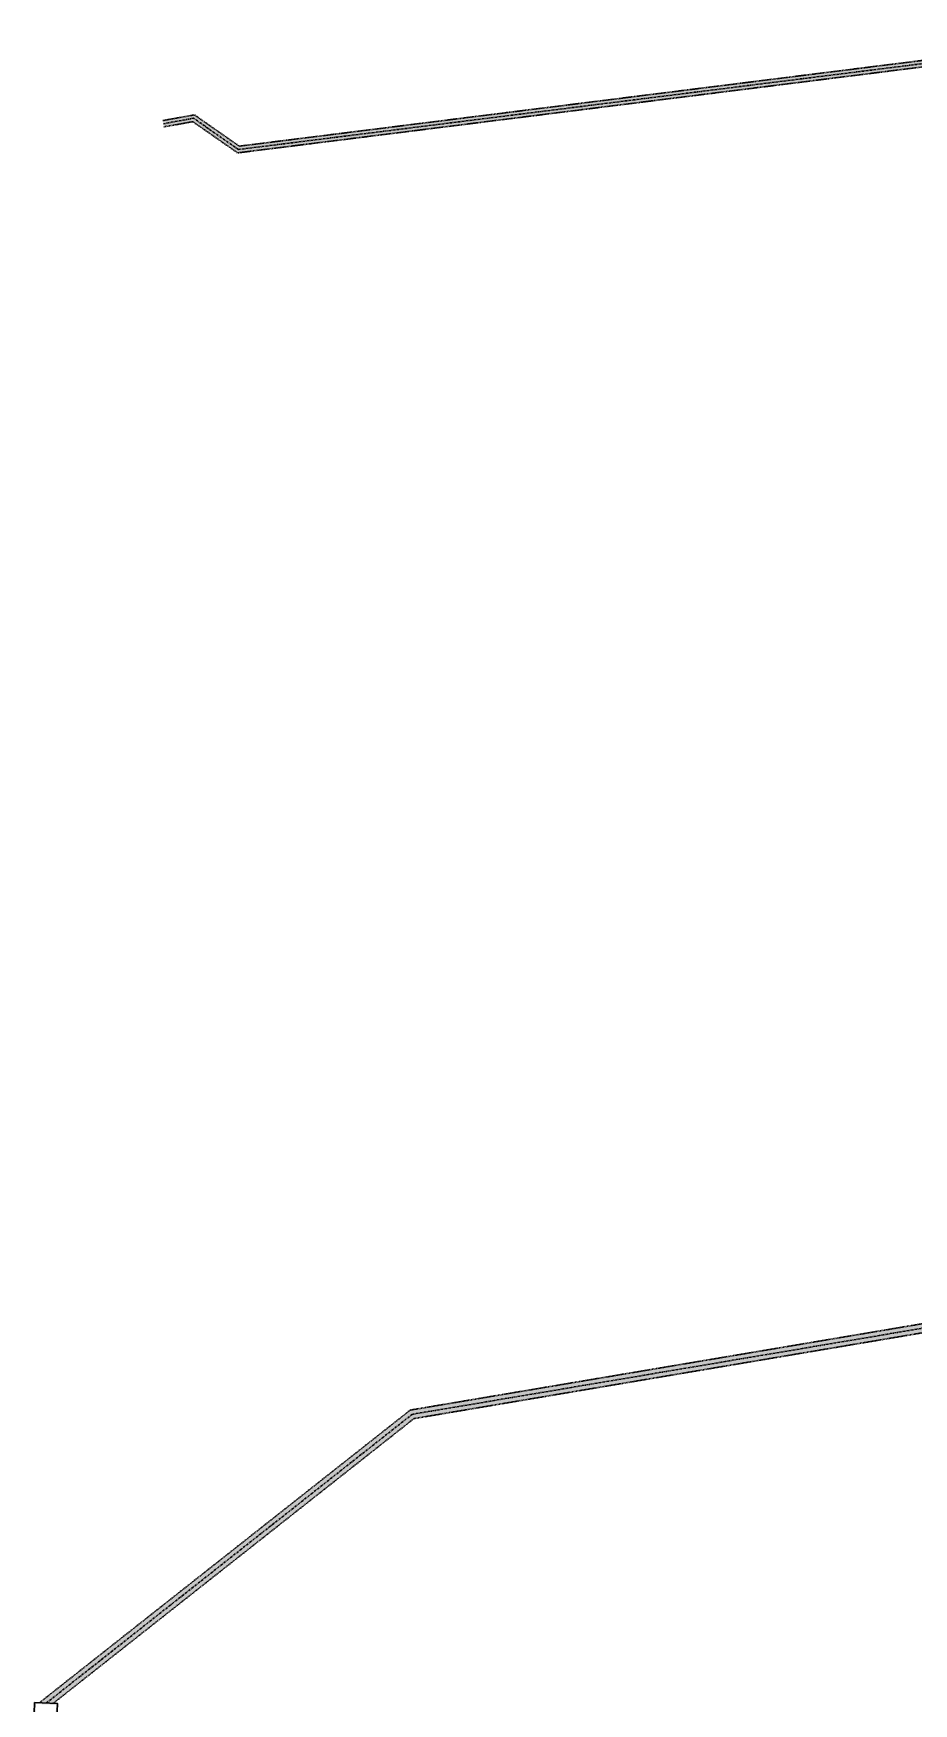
# Model space of a CAD drawing. Header units: metres. Extents: x 2684977 to 2686015, y 1244284 to 1245504.
# Drawn here: x 2685373.3 to 2685566, y 1245138.3 to 1245504 of the extents above; entities that cross this region are included whole.
import ezdxf

# ---------------------------------------------------------------- set-up
doc = ezdxf.new("R2010")
doc.units = ezdxf.units.M
doc.header["$MEASUREMENT"] = 0
doc.linetypes.add('STRICHL_ENG', pattern=[0.3, 0.2, -0.1])
doc.linetypes.add('STRICHPKT_MITTEL', pattern=[0.8, 0.5, -0.15, 0, -0.15])
for name, color, linetype, lineweight, transparency in [('2-Verteilnetz Block', 7, 'Continuous', 0, 0.5), ('2-Verteilnetz Graben aussen', 251, 'STRICHL_ENG', 30, 0.5), ('2-Verteilnetz Rohr Achse', 251, 'STRICHPKT_MITTEL', 30, 0.5), ('2-Verteilnetz Schacht', 251, 'Continuous', 30, 0.5)]:
    doc.layers.add(name, color=color, linetype=linetype, lineweight=lineweight, transparency=transparency)
doc.layers.add('2-Verteilnetz Graben Schraffur Solid', color=7, linetype='Continuous', lineweight=0, true_color=0xe0e0e0, transparency=0.5)
doc.layers.add('2-Verteilnetz Schacht_Schraffur Solid', color=7, linetype='Continuous', lineweight=0, true_color=0xe0e0e0, transparency=0.5)

# ---------------------------------------------------------------- blocks, each defined once
blk = doc.blocks.new('Verteilnetz proj')
at = {"layer": '2-Verteilnetz Graben Schraffur Solid'}
h = blk.add_hatch(color=256, dxfattribs=at)
h.paths.add_polyline_path([(2685418, 1245477.87), (2685408.2, 1245484.7), (2685401.87, 1245483.57), (2685401.62, 1245484.95), (2685408.53, 1245486.19), (2685418.36, 1245479.34), (2685615.15, 1245504.03), (2685631.41, 1245491.63), (2685629.59, 1245491.67), (2685629.03, 1245491.68), (2685614.76, 1245502.56)])
h.paths.add_polyline_path([(2685633.35, 1245450.58), (2685631.87, 1245450.61), (2685632.56, 1245486.61), (2685633.97, 1245486.59)])
h.paths.add_polyline_path([(2685645.2, 1245254.79), (2685643.39, 1245256.54), (2685648.86, 1245274.33), (2685630.73, 1245388.74), (2685631.87, 1245450.61), (2685633.35, 1245450.58), (2685632.22, 1245388.84), (2685650.37, 1245274.23), (2685645.07, 1245256.98), (2685646.23, 1245255.85)], flags=16)
h = blk.add_hatch(color=256, dxfattribs=at)
h.paths.add_polyline_path([(2685614.83, 1245227.54), (2685614.46, 1245229.49), (2685629.46, 1245233.97), (2685644.15, 1245251.29), (2685645.57, 1245249.92), (2685630.59, 1245232.25)])
h.paths.add_polyline_path([(2685552.24, 1245216.86), (2685551.88, 1245218.79), (2685607.58, 1245228.19), (2685607.95, 1245226.25)])
blk.add_hatch(color=256, dxfattribs=at).paths.add_polyline_path([(2685377.63, 1245138.4), (2685374.6, 1245138.52), (2685455.8, 1245202.59), (2685551.88, 1245218.79), (2685552.24, 1245216.86), (2685456.62, 1245200.73)])
at = {"layer": '2-Verteilnetz Schacht_Schraffur Solid'}
h = blk.add_hatch(color=256, dxfattribs=at)
h.paths.add_polyline_path([(2685378.27, 1245131.37), (2685373.28, 1245131.57), (2685373.55, 1245138.56), (2685378.55, 1245138.36)])
h.paths.add_polyline_path([(2685377.98, 1245131.68), (2685373.59, 1245131.85), (2685373.84, 1245138.25), (2685378.24, 1245138.08)], flags=16)
at = {"layer": '2-Verteilnetz Graben aussen'}
for points in [[(2685631.41, 1245491.63), (2685615.15, 1245504.03), (2685418.36, 1245479.34), (2685408.53, 1245486.19), (2685401.62, 1245484.95)], [(2685629.03, 1245491.68), (2685614.76, 1245502.56), (2685418, 1245477.87), (2685408.2, 1245484.7), (2685401.87, 1245483.57)], [(2685551.88, 1245218.79), (2685607.58, 1245228.19)], [(2685552.24, 1245216.86), (2685607.95, 1245226.25)], [(2685374.6, 1245138.52), (2685455.8, 1245202.59), (2685551.88, 1245218.79)], [(2685377.63, 1245138.4), (2685456.62, 1245200.73), (2685552.24, 1245216.86)]]:
    blk.add_lwpolyline(points, dxfattribs=at)
at = {"layer": '2-Verteilnetz Rohr Achse'}
for points in [[(2685630.22, 1245491.66), (2685614.95, 1245503.3), (2685418.18, 1245478.61), (2685408.37, 1245485.45), (2685401.75, 1245484.26)], [(2685376.12, 1245138.46), (2685456.21, 1245201.66), (2685552.06, 1245217.83), (2685607.76, 1245227.22)]]:
    blk.add_lwpolyline(points, dxfattribs=at)
at = {"layer": '2-Verteilnetz Schacht'}
blk.add_3dface([(2685373.28, 1245131.57), (2685373.55, 1245138.56), (2685378.55, 1245138.36), (2685378.27, 1245131.37)], dxfattribs=at)

msp = doc.modelspace()

# ---------------------------------------------------------------- block references
at = {"layer": '2-Verteilnetz Block'}
msp.add_blockref('Verteilnetz proj', (0, 0), dxfattribs=at)

doc.saveas('drawing.dxf')
